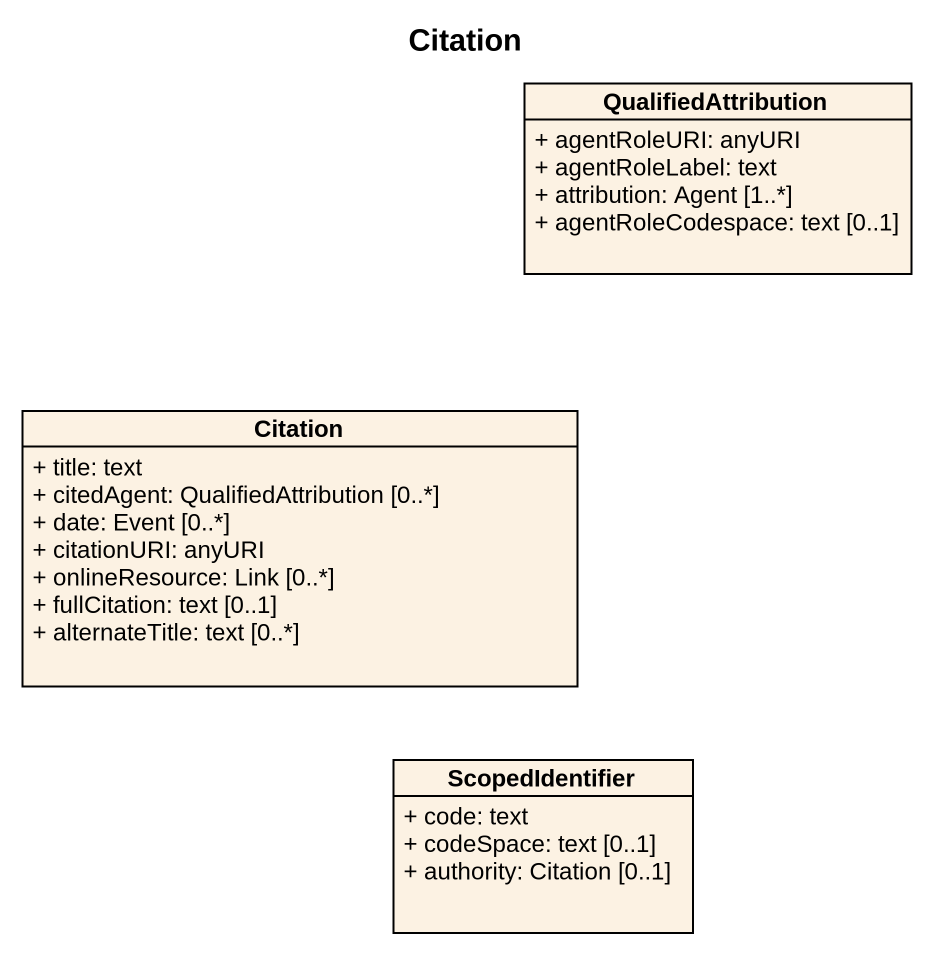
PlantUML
@startuml
title Citation
hide circle
hide empty members
skinparam classAttributeIconSize 0
class QualifiedAttribution {
  + agentRoleURI: anyURI
  + agentRoleLabel: text
  + attribution: Agent [1..*]
  + agentRoleCodespace: text [0..1]
}
class Citation {
  + title: text
  + citedAgent: QualifiedAttribution [0..*]
  + date: Event [0..*]
  + citationURI: anyURI
  + onlineResource: Link [0..*]
  + fullCitation: text [0..1]
  + alternateTitle: text [0..*]
}
class ScopedIdentifier {
  + code: text
  + codeSpace: text [0..1]
  + authority: Citation [0..1]
}
@enduml
